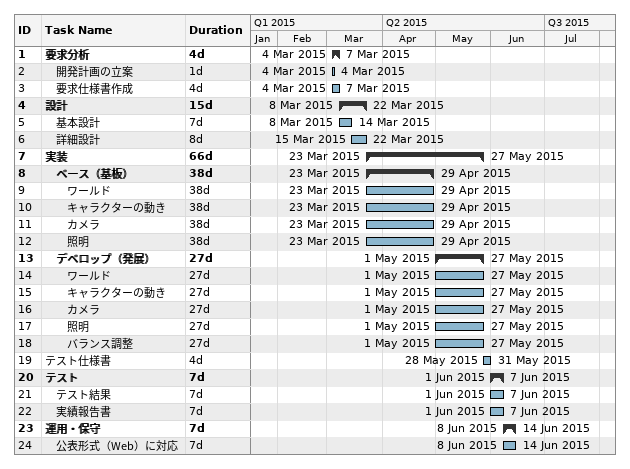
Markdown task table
| ID | Level | Task | Duration | Start | Finish |
|---|---|---|---|---|---|
| 1 | 1 | **要求分析** | 4d | 2015-03-04 | 2015-03-07 |
| 2 | 2 | 開発計画の立案 | 1d | 2015-03-04 | 2015-03-04 |
| 3 | 2 | 要求仕様書作成 | 4d | 2015-03-04 | 2015-03-07 |
| 4 | 1 | **設計** | 15d | 2015-03-08 | 2015-03-22 |
| 5 | 2 | 基本設計 | 7d | 2015-03-08 | 2015-03-14 |
| 6 | 2 | 詳細設計 | 8d | 2015-03-15 | 2015-03-22 |
| 7 | 1 | **実装** | 66d | 2015-03-23 | 2015-05-27 |
| 8 | 2 | **ベース（基板）** | 38d | 2015-03-23 | 2015-04-29 |
| 9 | 3 | ワールド | 38d | 2015-03-23 | 2015-04-29 |
| 10 | 3 | キャラクターの動き | 38d | 2015-03-23 | 2015-04-29 |
| 11 | 3 | カメラ | 38d | 2015-03-23 | 2015-04-29 |
| 12 | 3 | 照明 | 38d | 2015-03-23 | 2015-04-29 |
| 13 | 2 | **デベロップ（発展）** | 27d | 2015-05-01 | 2015-05-27 |
| 14 | 3 | ワールド | 27d | 2015-05-01 | 2015-05-27 |
| 15 | 3 | キャラクターの動き | 27d | 2015-05-01 | 2015-05-27 |
| 16 | 3 | カメラ | 27d | 2015-05-01 | 2015-05-27 |
| 17 | 3 | 照明 | 27d | 2015-05-01 | 2015-05-27 |
| 18 | 3 | バランス調整 | 27d | 2015-05-01 | 2015-05-27 |
| 19 | 1 | テスト仕様書 | 4d | 2015-05-28 | 2015-05-31 |
| 20 | 1 | **テスト** | 7d | 2015-06-01 | 2015-06-07 |
| 21 | 2 | テスト結果 | 7d | 2015-06-01 | 2015-06-07 |
| 22 | 2 | 実績報告書 | 7d | 2015-06-01 | 2015-06-07 |
| 23 | 1 | **運用・保守** | 7d | 2015-06-08 | 2015-06-14 |
| 24 | 2 | 公表形式（Web）に対応 | 7d | 2015-06-08 | 2015-06-14 |
